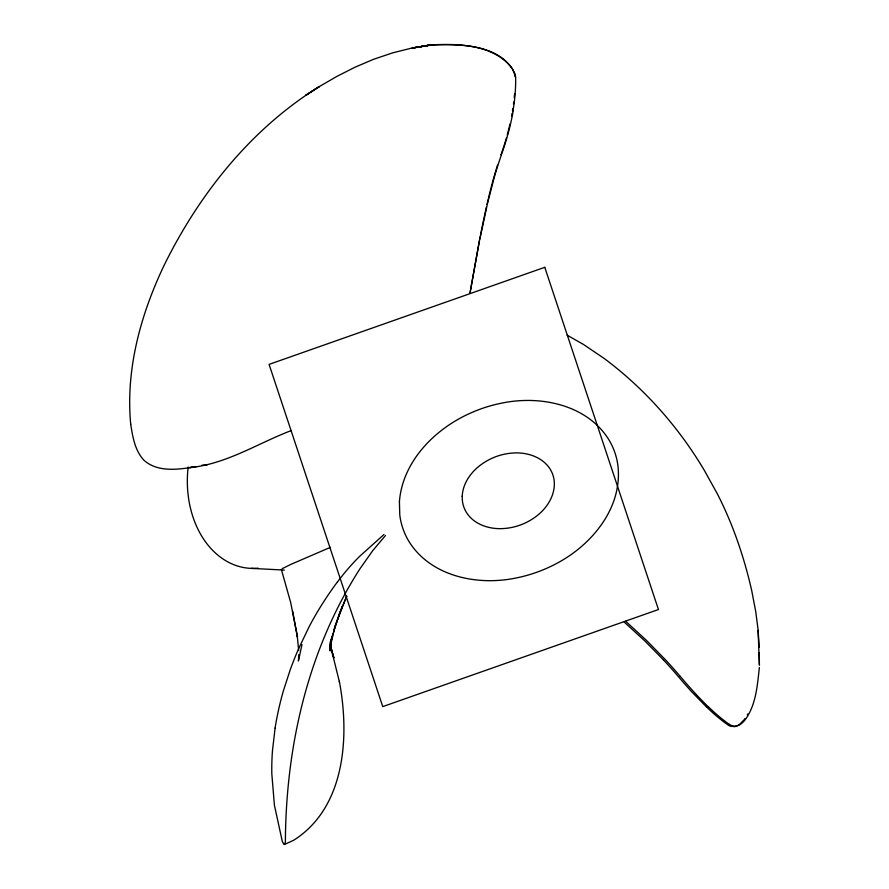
<?xml version="1.0" encoding="UTF-8"?>
<svg xmlns="http://www.w3.org/2000/svg" width="889" height="889" viewBox="0 0 889 889"><rect width="100%" height="100%" fill="white"/><g stroke="black" fill="none" stroke-linecap="round" stroke-linejoin="round"><path stroke-width="1.33" d="M330.452 641.702L330.097 650.792L329.941 645.558M759.406 665.25L759.417 665.016A1.378 0.878 -59.2 0 0 759.373 664.539L759.295 652.793M759.284 668.061L759.306 667.495M330.43 641.669L329.997 650.637L330.919 641.002M759.25 668.65C757.317 685.686 755.994 704.144 745.949 718.679C742.871 723.135 737.481 727.958 731.714 725.602A16.691 9.568 68.4 0 1 729.436 724.379M330.786 642.014L329.986 649.526L331.919 636.491L330.108 647.481L335.131 625.834L346.632 596.252M275.112 728.035L272.49 750.505A262.344 248.198 -28.3 0 0 271.812 773.819L274.412 805.245L282.191 840.905A21.28 20.136 -28.3 0 0 282.758 842.472L284.302 844.539L293.759 840.205C345.565 807.334 349.721 735.925 339.32 681.296M469.97 293.414L479.404 240.697M470.881 288.047L480.327 235.896M511.642 115.992L512.12 113.359M479.582 239.741L479.949 237.808M480.505 234.94L482.016 227.362M480.149 237.852L487.294 204.414L493.851 178.767A372.358 344.854 -74.7 0 1 501.429 154.842M482.216 226.428L486.372 207.093M486.994 204.392L488.239 199.036M509.975 124.027L508.897 128.549M488.472 198.036L490.917 188.235M507.975 132.205L508.675 129.461M491.173 187.268L491.928 184.401M507.23 134.972L507.73 133.128M492.184 183.456L492.695 181.556M492.962 180.623L493.484 178.756A369.691 341.954 -74.8 0 1 497.551 165.165M301.982 644.581L298.404 661.005L298.848 654.582M330.93 640.558L339.431 613.488L346.821 596.141M333.864 630.279L342.176 606.387M747.316 714.823L747.771 713.989M744.504 719.223L744.982 718.556M337.476 581.884L335.931 583.951A345.765 327.119 -28.3 0 0 322.118 604.231A304.727 288.292 -28.3 0 0 309.216 626.567L298.76 648.381A345.843 327.196 -28.3 0 0 290.203 669.85L283.502 690.464A326.385 308.783 -28.3 0 0 275.09 728.035M744.037 719.857L739.437 724.557M383.948 534.522L359.512 556.447A224.784 212.671 -28.3 0 0 337.509 581.906M385.515 535.467L372.758 550.613L360.012 568.704A320.807 303.505 -28.3 0 0 355.144 576.461C306.561 655.693 285.98 749.038 285.38 841.283A6.712 6.345 -28.3 0 1 285.202 842.628L284.38 844.506M738.659 725.091L734.825 726.657L730.258 726.146A16.713 9.579 68.8 0 1 727.991 724.924A166.91 90.278 65.7 0 1 706.822 707.211M291.17 430.598C257.577 443.411 226.173 464.225 189.613 467.625L196.169 466.592C179.189 469.481 158.253 472.792 144.118 460.413C134.872 450.69 132.628 436.688 130.683 423.964M330.441 547.324L291.17 564.259A226.439 8.245 -19.1 0 0 287.225 566.204A230.395 5.212 -32.2 0 1 284.18 567.704A174.088 3.689 -31.8 0 1 282.157 568.571M429.687 45.083L413.618 47.806M417.008 47.306L433.399 44.761M415.063 47.584L429.543 45.117M411.985 48.073L429.154 45.217L411.229 48.206L392.771 52.829L373.58 59.296L355.233 67.108L337.109 76.276L319.029 86.744C251.165 128.849 199.536 193.624 164.432 264.666C140.818 313.995 125.505 369.091 130.705 424.142M434.11 44.928L429.843 45.339M434.565 44.883C462.158 43.928 501.729 44.917 515.087 74.043A16.691 15.702 -81.3 0 1 515.531 77.51M433.943 44.739C460.869 43.65 494.384 45.061 512.197 68.464M251.22 568.36L284.302 570.082M567.16 335.197L583.351 344.376L604.198 358.467C644.503 388.537 678.429 426.842 704.132 470.025L716.901 493.006C732.803 523.765 744.026 556.781 751.694 590.507L755.739 611.576L758.073 629.668L759.195 647.214M624.3 622.144L644.958 641.069L663.438 659.871M625.723 621.289L646.392 640.291L664.883 659.16A372.358 230.851 67.7 0 1 680.274 676.44M706.811 707.288L691.442 691.509A290.414 136.006 61.7 0 1 678.807 677.118A369.691 229.851 67.9 0 0 663.427 659.882M512.809 69.564L514.498 74.031A16.713 15.713 -82.1 0 1 514.887 76.332M330.697 646.803L339.509 682.263M330.419 645.859L331.23 648.503L330.208 644.892M281.413 569.682L290.647 602.353L297.471 637.157L292.725 611.465M330.275 645.514L331.708 650.837L330.397 645.792M297.293 636.146L298.693 650.57M329.875 644.692L330.23 649.981L330.119 644.514M758.106 630.368L759.373 664.539M513.22 110.769A256.743 253.021 -80.3 0 1 501.318 154.797M515.653 77.51A166.699 158.164 -80.5 0 1 512.975 110.725M514.609 93.545A166.91 159.92 -80 0 1 514.242 97.734M513.764 102.002A166.91 159.92 -80 0 1 513.486 104.146M512.831 108.514A166.91 159.92 -80 0 1 512.464 110.714M506.463 137.762A290.414 285.358 -79.6 0 1 500.996 154.83M469.992 293.381A392.36 380.225 -47.3 0 1 470.881 288.014M201.992 465.169A42.761 28.437 -76.5 0 1 203.092 465.147A32.148 21.458 -78.2 0 0 205.359 465.014A54.118 35.971 -77.1 0 0 207.582 464.614M708.244 706.811A256.743 116.848 61.3 0 1 680.285 676.373M729.436 724.479A166.699 93.434 67.2 0 1 708.266 706.633M258.099 568.171A91.156 68.531 -85.8 0 1 188.168 467.025M462.202 496.373L462.347 500.485A31.126 29.448 -28.3 0 0 466.192 512.064C473.904 524.754 489.85 529.622 503.996 528.511A57.552 54.451 -28.3 0 0 534.889 517.331C545.935 509.541 554.647 496.973 554.358 483.049A31.326 29.637 -28.3 0 0 549.302 467.825C541.29 456.635 526.799 452.201 513.52 452.99A57.552 54.451 -28.3 0 0 482.471 463.669C471.615 471.048 462.791 482.894 462.202 496.373M399.428 501.54L399.772 514.92A73.976 69.987 -28.3 0 0 408.14 540.101C429.454 576.239 476.904 586.062 515.531 578.094A138.817 131.328 -28.3 0 0 555.692 563.948C591.252 545.602 622.533 508.33 617.988 466.203A73.976 69.987 -28.3 0 0 609.632 441.022C588.318 404.884 540.856 395.06 502.241 403.028A138.817 131.328 -28.3 0 0 462.08 417.174C430.232 433.854 402.339 464.391 399.428 501.54M305.627 95.412L319.34 86.555L305.627 95.412M544.779 267.311L269.089 364.39L382.759 706.611L658.449 609.532L544.779 267.311M333.886 657.827L330.33 645.792L333.886 657.827"/></g></svg>
